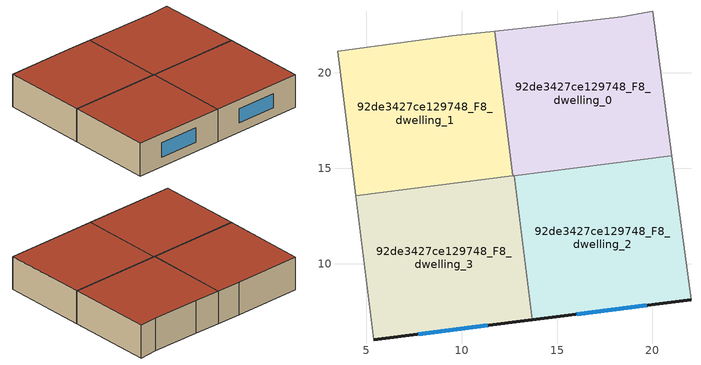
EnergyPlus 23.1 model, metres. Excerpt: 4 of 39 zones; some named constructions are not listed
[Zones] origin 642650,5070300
92de3427ce129748_F8_dwelling_0
 floor to 92de3427ce129748_F7_dwelling_0 (EU_floor_Construction): 20.02,23.22 21.02,15.64 12.69,14.59 11.74,22.17 14.11,22.42 18.42,22.92 z24
 wall to 92de3427ce129748_F8_dwelling_1 (EU_wall_Construction): 11.74,22.17 12.69,14.59 z24:27
 wall adiabatic (EU_wall_Construction): 21.02,15.64 20.02,23.22 18.42,22.92 14.11,22.42 11.74,22.17 z24:27
 wall to 92de3427ce129748_F8_dwelling_2 (EU_wall_Construction): 12.75,14.6 21.02,15.64 z24:27
 wall to 92de3427ce129748_F8_dwelling_3 (EU_wall_Construction): 12.69,14.59 12.75,14.6 z24:27
 roof outside (EU_roof_Construction): 21.02,15.64 20.02,23.22 18.42,22.92 14.11,22.42 11.74,22.17 12.69,14.59 z27
92de3427ce129748_F8_dwelling_1
 floor to 92de3427ce129748_F7_dwelling_1 (EU_floor_Construction): 11.74,22.17 12.69,14.59 4.46,13.55 3.51,21.13 9.51,21.93 z24
 wall adiabatic (EU_wall_Construction): 11.74,22.17 9.51,21.93 3.51,21.13 4.46,13.55 z24:27
 wall to 92de3427ce129748_F8_dwelling_3 (EU_wall_Construction): 4.46,13.55 12.69,14.59 z24:27
 roof outside (EU_roof_Construction): 12.69,14.59 11.74,22.17 9.51,21.93 3.51,21.13 4.46,13.55 z27
92de3427ce129748_F8_dwelling_2
 floor to 92de3427ce129748_F7_dwelling_2 (EU_floor_Construction): 21.02,15.64 22.02,8.11 13.7,7.06 12.75,14.6 z24
 wall outside (EU_wall_Construction): 13.7,7.06 22.02,8.11 z24:27
 wall to 92de3427ce129748_F8_dwelling_3 (EU_wall_Construction): 12.75,14.6 13.7,7.06 z24:27
 wall adiabatic (EU_wall_Construction): 22.02,8.11 21.02,15.64 z24:27
 window (EU_Window_Construction): 16.03,7.36 19.69,7.82 z24.84:26.16
 roof outside (EU_roof_Construction): 22.02,8.11 21.02,15.64 12.75,14.6 13.7,7.06 z27
92de3427ce129748_F8_dwelling_3
 floor to 92de3427ce129748_F7_dwelling_3 (EU_floor_Construction): 12.75,14.6 13.7,7.06 5.4,6.02 4.46,13.55 z24
 wall outside (EU_wall_Construction): 5.4,6.02 13.7,7.06 z24:27
 wall adiabatic (EU_wall_Construction): 4.46,13.55 5.4,6.02 z24:27
 window (EU_Window_Construction): 7.73,6.31 11.38,6.77 z24.84:26.16
 roof outside (EU_roof_Construction): 13.7,7.06 12.75,14.6 4.46,13.55 5.4,6.02 z27
[HVACTEMPLATE:THERMOSTAT] Constant Heating Setpoint=20; Constant Cooling Setpoint=50
EU_HeatOnly_92de3427ce129748_F0_dwelling_0; EU_HeatOnly_92de3427ce129748_F0_dwelling_1; EU_HeatOnly_92de3427ce129748_F0_dwelling_2; EU_HeatOnly_92de3427ce129748_F0_dwelling_3; EU_HeatOnly_92de3427ce129748_F0_dwelling_4; EU_HeatOnly_92de3427ce129748_F1_dwelling_0; EU_HeatOnly_92de3427ce129748_F1_dwelling_1; EU_HeatOnly_92de3427ce129748_F1_dwelling_2; EU_HeatOnly_92de3427ce129748_F1_dwelling_3; EU_HeatOnly_92de3427ce129748_F1_dwelling_4; EU_HeatOnly_92de3427ce129748_F2_dwelling_0; EU_HeatOnly_92de3427ce129748_F2_dwelling_1; EU_HeatOnly_92de3427ce129748_F2_dwelling_2; EU_HeatOnly_92de3427ce129748_F2_dwelling_3; EU_HeatOnly_92de3427ce129748_F2_dwelling_4; EU_HeatOnly_92de3427ce129748_F3_dwelling_0; EU_HeatOnly_92de3427ce129748_F3_dwelling_1; EU_HeatOnly_92de3427ce129748_F3_dwelling_2; EU_HeatOnly_92de3427ce129748_F3_dwelling_3; EU_HeatOnly_92de3427ce129748_F4_dwelling_0; EU_HeatOnly_92de3427ce129748_F4_dwelling_1; EU_HeatOnly_92de3427ce129748_F4_dwelling_2; EU_HeatOnly_92de3427ce129748_F4_dwelling_3; EU_HeatOnly_92de3427ce129748_F5_dwelling_0; EU_HeatOnly_92de3427ce129748_F5_dwelling_1; EU_HeatOnly_92de3427ce129748_F5_dwelling_2; EU_HeatOnly_92de3427ce129748_F5_dwelling_3; EU_HeatOnly_92de3427ce129748_F6_dwelling_0; EU_HeatOnly_92de3427ce129748_F6_dwelling_1; EU_HeatOnly_92de3427ce129748_F6_dwelling_2; EU_HeatOnly_92de3427ce129748_F6_dwelling_3; EU_HeatOnly_92de3427ce129748_F7_dwelling_0; EU_HeatOnly_92de3427ce129748_F7_dwelling_1; EU_HeatOnly_92de3427ce129748_F7_dwelling_2; EU_HeatOnly_92de3427ce129748_F7_dwelling_3; EU_HeatOnly_92de3427ce129748_F8_dwelling_0; EU_HeatOnly_92de3427ce129748_F8_dwelling_1; EU_HeatOnly_92de3427ce129748_F8_dwelling_2; EU_HeatOnly_92de3427ce129748_F8_dwelling_3
[SCHEDULE:CONSTANT]
Name | Hourly Value
EU_AlwaysOn | 1
EU_CoolingOff | 0
[SCHEDULE:FILE] Column Number=1; Rows to Skip at Top=0; Number of Hours of Data=8760; Column Separator=Comma; Interpolate to Timestep=No; Minutes per Item=60; Adjust Schedule for Daylight Savings=Yes
Name | File
EU_Step8_GainSchedule_92de3427ce129748_F3_dwelling_0_f000 | ../../schedules/92de3427ce129748/92de3427ce129748_F3_dwelling_0_f000_gain.csv
EU_Step8_GainSchedule_92de3427ce129748_F3_dwelling_1_f000 | ../../schedules/92de3427ce129748/92de3427ce129748_F3_dwelling_1_f000_gain.csv
EU_Step8_GainSchedule_92de3427ce129748_F3_dwelling_2_f000 | ../../schedules/92de3427ce129748/92de3427ce129748_F3_dwelling_2_f000_gain.csv
EU_Step8_GainSchedule_92de3427ce129748_F3_dwelling_3_f000 | ../../schedules/92de3427ce129748/92de3427ce129748_F3_dwelling_3_f000_gain.csv
EU_Step8_GainSchedule_92de3427ce129748_F4_dwelling_0_f000 | ../../schedules/92de3427ce129748/92de3427ce129748_F4_dwelling_0_f000_gain.csv
EU_Step8_GainSchedule_92de3427ce129748_F4_dwelling_1_f000 | ../../schedules/92de3427ce129748/92de3427ce129748_F4_dwelling_1_f000_gain.csv
EU_Step8_GainSchedule_92de3427ce129748_F4_dwelling_2_f000 | ../../schedules/92de3427ce129748/92de3427ce129748_F4_dwelling_2_f000_gain.csv
EU_Step8_GainSchedule_92de3427ce129748_F4_dwelling_3_f000 | ../../schedules/92de3427ce129748/92de3427ce129748_F4_dwelling_3_f000_gain.csv
EU_Step8_GainSchedule_92de3427ce129748_F5_dwelling_0_f000 | ../../schedules/92de3427ce129748/92de3427ce129748_F5_dwelling_0_f000_gain.csv
EU_Step8_GainSchedule_92de3427ce129748_F5_dwelling_1_f000 | ../../schedules/92de3427ce129748/92de3427ce129748_F5_dwelling_1_f000_gain.csv
EU_Step8_GainSchedule_92de3427ce129748_F5_dwelling_2_f000 | ../../schedules/92de3427ce129748/92de3427ce129748_F5_dwelling_2_f000_gain.csv
EU_Step8_GainSchedule_92de3427ce129748_F5_dwelling_3_f000 | ../../schedules/92de3427ce129748/92de3427ce129748_F5_dwelling_3_f000_gain.csv
EU_Step8_GainSchedule_92de3427ce129748_F6_dwelling_0_f000 | ../../schedules/92de3427ce129748/92de3427ce129748_F6_dwelling_0_f000_gain.csv
EU_Step8_GainSchedule_92de3427ce129748_F6_dwelling_1_f000 | ../../schedules/92de3427ce129748/92de3427ce129748_F6_dwelling_1_f000_gain.csv
EU_Step8_GainSchedule_92de3427ce129748_F6_dwelling_2_f000 | ../../schedules/92de3427ce129748/92de3427ce129748_F6_dwelling_2_f000_gain.csv
EU_Step8_GainSchedule_92de3427ce129748_F6_dwelling_3_f000 | ../../schedules/92de3427ce129748/92de3427ce129748_F6_dwelling_3_f000_gain.csv
EU_Step8_GainSchedule_92de3427ce129748_F7_dwelling_0_f000 | ../../schedules/92de3427ce129748/92de3427ce129748_F7_dwelling_0_f000_gain.csv
EU_Step8_GainSchedule_92de3427ce129748_F7_dwelling_1_f000 | ../../schedules/92de3427ce129748/92de3427ce129748_F7_dwelling_1_f000_gain.csv
EU_Step8_GainSchedule_92de3427ce129748_F7_dwelling_2_f000 | ../../schedules/92de3427ce129748/92de3427ce129748_F7_dwelling_2_f000_gain.csv
EU_Step8_GainSchedule_92de3427ce129748_F7_dwelling_3_f000 | ../../schedules/92de3427ce129748/92de3427ce129748_F7_dwelling_3_f000_gain.csv
EU_Step8_GainSchedule_92de3427ce129748_F8_dwelling_0_f000 | ../../schedules/92de3427ce129748/92de3427ce129748_F8_dwelling_0_f000_gain.csv
EU_Step8_GainSchedule_92de3427ce129748_F8_dwelling_1_f000 | ../../schedules/92de3427ce129748/92de3427ce129748_F8_dwelling_1_f000_gain.csv
EU_Step8_GainSchedule_92de3427ce129748_F8_dwelling_2_f000 | ../../schedules/92de3427ce129748/92de3427ce129748_F8_dwelling_2_f000_gain.csv
EU_Step8_GainSchedule_92de3427ce129748_F8_dwelling_3_f000 | ../../schedules/92de3427ce129748/92de3427ce129748_F8_dwelling_3_f000_gain.csv
